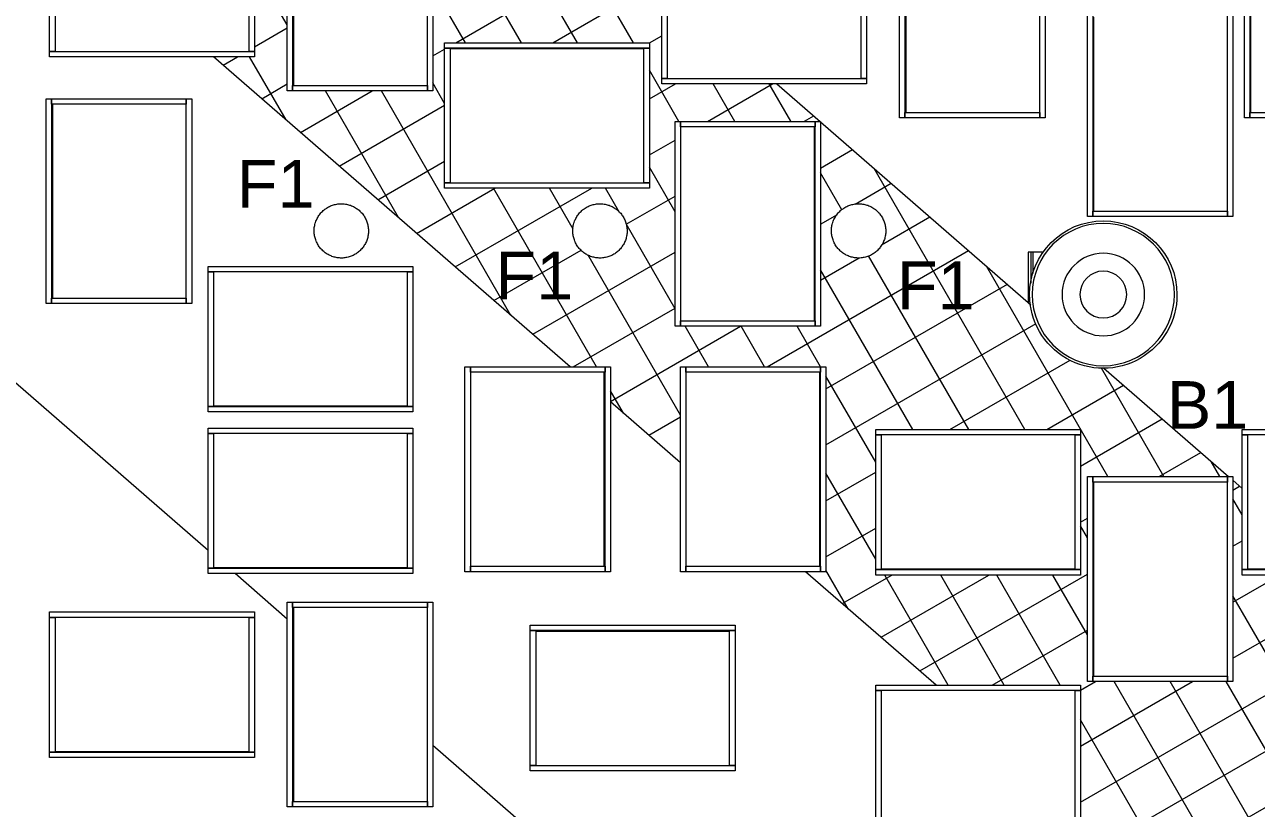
# Model space of a CAD drawing. Header units: inches. Extents: x 4387 to 7158, y 1246 to 2590.
# Drawn here: x 6943.4 to 7057.7, y 1403.6 to 1476.3 of the extents above; entities that cross this region are included whole.
import ezdxf

# ---------------------------------------------------------------- set-up
doc = ezdxf.new("R2010")
doc.units = ezdxf.units.IN
doc.header["$MEASUREMENT"] = 0
for name, color, linetype, lineweight in [('A-CLNG', 13, 'Continuous', 13), ('A-FLOR', 192, 'Continuous', 13), ('A-GENM', 13, 'Continuous', 9), ('E-LITE-EQPM', 33, 'Continuous', 9), ('E-LITE-EQPM-IDEN', 33, 'Continuous', 9), ('M-EQPM', 50, 'Continuous', 9)]:
    doc.layers.add(name, color=color, linetype=linetype, lineweight=lineweight)
doc.styles.add('Arial_1', font='arial.ttf', dxfattribs={"height": 4.425898})

# ---------------------------------------------------------------- blocks, each defined once
blk = doc.blocks.new('Mechanical Equipment 1 - Mechanical Equipment 1-4892762-3 - ENLARGED PLAN _ LOUNGE 1025')
at = {"layer": 'M-EQPM'}
h = blk.add_hatch(dxfattribs=at)
h.set_pattern_fill('FP_46', color=90, style=0, pattern_type=2)
h.set_pattern_definition([(30, (883.241, 0), (-2.25, 3.8971143), []), (120, (883.241, 0), (-3.8971143, -2.25), [])])
h.paths.add_polyline_path([(6208.78, 1359.38), (6230.03, 1383.84), (6223, 1389.95), (6222.02, 1389.54), (6220.25, 1389.31), (6218.48, 1389.54), (6216.83, 1390.23), (6215.41, 1391.31), (6214.32, 1392.73), (6213.64, 1394.38), (6213.4, 1396.15), (6213.64, 1397.93), (6213.69, 1398.05), (6197.13, 1412.44), (6197.13, 1401.55), (6178.13, 1401.55), (6178.13, 1415.05), (6194.12, 1415.05), (6193.72, 1415.39), (6193.22, 1415.39), (6193.22, 1415.83), (6182.38, 1425.26), (6173.13, 1425.26), (6173.13, 1433.3), (6172.27, 1434.05), (6172.27, 1415.39), (6158.77, 1415.39), (6158.77, 1434.39), (6171.88, 1434.39), (6160.31, 1444.44), (6160.25, 1444.43), (6158.48, 1444.67), (6156.83, 1445.35), (6155.41, 1446.44), (6154.32, 1447.86), (6153.64, 1449.51), (6153.53, 1450.34), (6134.02, 1467.3), (6134.02, 1448.34), (6120.52, 1448.34), (6120.52, 1467.34), (6133.95, 1467.36), (6129.95, 1470.84), (6119.29, 1470.84), (6119.29, 1480.1), (6110.31, 1487.91), (6101.22, 1487.91), (6101.22, 1495.81), (6096.19, 1500.19), (6096.19, 1495.55), (6077.19, 1495.55), (6077.19, 1509.05), (6085.99, 1509.05), (6070.49, 1522.53), (6062.48, 1522.53), (6062.48, 1529.49), (6054.96, 1536.03), (6054.42, 1536.03), (6054.34, 1536.56), (6012.46, 1572.97), (6012.46, 1582.08), (5976.33, 1582.08), (5976.33, 1561.34), (5973.82, 1557.75), (5973.82, 1497.54), (5989.87, 1520.44), (5983.96, 1520.44), (5983.96, 1540.44), (6003.96, 1540.44), (6003.96, 1537.43), (6062.48, 1486.56), (6062.48, 1486.84), (6081.48, 1486.84), (6081.48, 1473.34), (6077.69, 1473.34), (6110.78, 1444.57), (6114.52, 1444.57), (6114.52, 1441.32), (6121.02, 1435.67), (6121.02, 1444.57), (6134.52, 1444.57), (6134.52, 1425.57), (6132.63, 1425.57), (6144.74, 1415.05), (6158.13, 1415.05), (6158.13, 1403.41), (6158.82, 1402.81), (6160.25, 1403), (6162.02, 1402.77), (6163.67, 1402.08), (6165.09, 1400.99), (6166.18, 1399.58), (6166.86, 1397.93), (6167.09, 1396.15), (6167.03, 1395.67), (6175.35, 1388.44), (6175.35, 1399.75), (6188.85, 1399.75), (6188.85, 1380.75), (6184.19, 1380.75), (6193.22, 1372.9), (6193.22, 1390.61), (6206.72, 1390.61), (6206.72, 1371.61), (6194.71, 1371.61), (6206.72, 1361.17)], flags=0)
h.paths.add_polyline_path([(6139.13, 1425.26), (6139.13, 1438.76), (6158.13, 1438.76), (6158.13, 1425.26), (6139.63, 1425.26)], flags=0)
h.paths.add_polyline_path([(6137.36, 1454.68), (6136.82, 1454.79), (6136.29, 1455), (6135.78, 1455.4), (6135.45, 1455.82), (6135.26, 1456.12), (6135.09, 1456.63), (6135.02, 1457.19), (6135.16, 1457.93), (6135.48, 1458.61), (6135.83, 1459.02), (6136.24, 1459.34), (6136.77, 1459.57), (6137.18, 1459.68), (6137.77, 1459.69), (6138.27, 1459.58), (6138.78, 1459.38), (6139.3, 1458.97), (6139.64, 1458.55), (6139.83, 1458.25), (6140, 1457.74), (6140.06, 1457.19), (6139.95, 1456.5), (6139.61, 1455.76), (6139.26, 1455.35), (6138.84, 1455.03), (6138.31, 1454.8), (6137.9, 1454.7), (6137.38, 1454.68)], flags=0)
h.paths.add_polyline_path([(6113.36, 1454.68), (6112.82, 1454.79), (6112.29, 1455), (6111.78, 1455.4), (6111.45, 1455.82), (6111.25, 1456.16), (6111.09, 1456.63), (6111.02, 1457.19), (6111.16, 1457.93), (6111.48, 1458.61), (6111.83, 1459.02), (6112.24, 1459.34), (6112.77, 1459.57), (6113.18, 1459.68), (6113.76, 1459.69), (6114.27, 1459.58), (6114.78, 1459.38), (6115.3, 1458.97), (6115.64, 1458.55), (6115.83, 1458.25), (6116, 1457.74), (6116.06, 1457.19), (6115.95, 1456.5), (6115.61, 1455.76), (6115.26, 1455.35), (6114.84, 1455.03), (6114.31, 1454.8), (6113.9, 1454.7), (6113.38, 1454.68)], flags=0)
h.paths.add_polyline_path([(6113.66, 1461.15), (6099.13, 1461.15), (6099.13, 1474.65), (6118.13, 1474.65), (6118.13, 1461.15), (6116.42, 1461.15)], flags=0)
h.paths.add_polyline_path([(6095.61, 1470.17), (6084.53, 1470.17), (6084.53, 1489.17), (6098.03, 1489.17), (6098.03, 1470.17), (6097.53, 1470.17)], flags=0)
h.paths.add_polyline_path([(6075.16, 1495.72), (6062.16, 1495.72), (6062.16, 1514.72), (6075.66, 1514.72), (6075.66, 1495.72), (6075.24, 1495.72)], flags=0)
h.paths.add_polyline_path([(6040.25, 1509.31), (6038.48, 1509.54), (6036.83, 1510.23), (6035.41, 1511.31), (6034.32, 1512.73), (6033.64, 1514.38), (6033.4, 1516.15), (6033.64, 1517.93), (6034.32, 1519.58), (6035.41, 1520.99), (6036.83, 1522.08), (6038.48, 1522.77), (6040.25, 1523), (6042.02, 1522.77), (6043.67, 1522.08), (6045.09, 1520.99), (6046.18, 1519.58), (6046.86, 1517.93), (6047.09, 1516.15), (6046.86, 1514.38), (6046.18, 1512.73), (6045.09, 1511.31), (6043.67, 1510.23), (6042.02, 1509.54)], flags=0)
for p, q in [((6110.78, 1444.57), (6077.69, 1473.34)), ((6129.95, 1470.84), (6133.97, 1467.34)), ((6134.02, 1467.3), (6153.53, 1450.34)), ((6160.31, 1444.44), (6171.88, 1434.39)), ((6121.02, 1435.67), (6114.52, 1441.32)), ((6172.27, 1434.05), (6173.13, 1433.3)), ((6144.74, 1415.05), (6132.63, 1425.57))]:
    blk.add_line(p, q, dxfattribs=at)
blk = doc.blocks.new('Bulb_Fiction_Pendant_15732 - P1-5176581-3 - ENLARGED PLAN _ LOUNGE 1025')
at = {"layer": 'E-LITE-EQPM', "flags": 128}
for points in [[(-2.58, 0), (-2.57, 0.1), (-2.57, 0.2), (-2.56, 0.3), (-2.54, 0.4), (-2.53, 0.5), (-2.5, 0.6), (-2.48, 0.7), (-2.45, 0.79), (-2.41, 0.89), (-2.38, 0.98), (-2.34, 1.07), (-2.29, 1.16), (-2.24, 1.25), (-2.19, 1.34), (-2.14, 1.42), (-2.08, 1.5), (-2.02, 1.58), (-1.95, 1.66), (-1.88, 1.74), (-1.81, 1.81), (-1.74, 1.88), (-1.66, 1.94), (-1.58, 2), (-1.5, 2.06), (-1.42, 2.12), (-1.33, 2.17), (-1.24, 2.22), (-1.15, 2.27), (-1.06, 2.31), (-0.97, 2.35), (-0.87, 2.38), (-0.78, 2.41), (-0.68, 2.44), (-0.58, 2.46), (-0.48, 2.48), (-0.38, 2.5), (-0.28, 2.51), (-0.18, 2.52), (-0.08, 2.52), (0.02, 2.52), (0.12, 2.51), (0.22, 2.5), (0.32, 2.49), (0.42, 2.47), (0.52, 2.45), (0.61, 2.43), (0.71, 2.4), (0.81, 2.37), (0.9, 2.33), (0.99, 2.29), (1.08, 2.25), (1.17, 2.2), (1.26, 2.15), (1.34, 2.09), (1.43, 2.04), (1.51, 1.98), (1.58, 1.91), (1.66, 1.84), (1.73, 1.77), (1.8, 1.7), (1.87, 1.63), (1.93, 1.55), (1.99, 1.47), (2.05, 1.38), (2.1, 1.3), (2.15, 1.21), (2.2, 1.12), (2.24, 1.03), (2.28, 0.94), (2.32, 0.84), (2.35, 0.75), (2.38, 0.65), (2.4, 0.55), (2.42, 0.46), (2.44, 0.36), (2.45, 0.26), (2.46, 0.16), (2.46, 0.05), (2.46, 0)], [(2.46, 0), (2.46, -0.1), (2.46, -0.2), (2.45, -0.3), (2.43, -0.4), (2.41, -0.5), (2.39, -0.6), (2.37, -0.7), (2.34, -0.79), (2.3, -0.89), (2.26, -0.98), (2.22, -1.07), (2.18, -1.16), (2.13, -1.25), (2.08, -1.34), (2.02, -1.42), (1.96, -1.5), (1.9, -1.58), (1.84, -1.66), (1.77, -1.74), (1.7, -1.81), (1.63, -1.88), (1.55, -1.94), (1.47, -2), (1.39, -2.06), (1.31, -2.12), (1.22, -2.17), (1.13, -2.22), (1.04, -2.27), (0.95, -2.31), (0.86, -2.35), (0.76, -2.38), (0.67, -2.41), (0.57, -2.44), (0.47, -2.46), (0.37, -2.48), (0.27, -2.5), (0.17, -2.51), (0.07, -2.52), (-0.03, -2.52), (-0.13, -2.52), (-0.23, -2.51), (-0.33, -2.5), (-0.43, -2.49), (-0.53, -2.47), (-0.63, -2.45), (-0.73, -2.43), (-0.82, -2.4), (-0.92, -2.37), (-1.01, -2.33), (-1.1, -2.29), (-1.2, -2.25), (-1.28, -2.2), (-1.37, -2.15), (-1.46, -2.09), (-1.54, -2.04), (-1.62, -1.98), (-1.7, -1.91), (-1.77, -1.84), (-1.84, -1.77), (-1.91, -1.7), (-1.98, -1.63), (-2.04, -1.55), (-2.1, -1.47), (-2.16, -1.38), (-2.22, -1.3), (-2.27, -1.21), (-2.31, -1.12), (-2.36, -1.03), (-2.39, -0.94), (-2.43, -0.84), (-2.46, -0.75), (-2.49, -0.65), (-2.51, -0.55), (-2.53, -0.46), (-2.55, -0.36), (-2.56, -0.26), (-2.57, -0.16), (-2.58, -0.05), (-2.58, 0)]]:
    blk.add_lwpolyline(points, dxfattribs=at)
blk = doc.blocks.new('Generic Models 1 - Generic Models 1-4984576-3 - ENLARGED PLAN _ LOUNGE 1025')
at = {"layer": 'A-CLNG', "lineweight": 18}
for p, q in [((6084.53, 1470.17), (6084.53, 1489.17)), ((6085.03, 1489.17), (6085.03, 1470.17)), ((6085.11, 1488.67), (6085.11, 1470.67)), ((6097.53, 1470.17), (6097.53, 1489.17)), ((6098.03, 1489.17), (6098.03, 1470.17)), ((6062.48, 1473.84), (6062.48, 1486.34)), ((6062.98, 1486.34), (6062.98, 1473.84)), ((6080.98, 1473.84), (6080.98, 1486.34)), ((6081.48, 1486.34), (6081.48, 1473.84)), ((6141.35, 1467.67), (6141.35, 1486.67)), ((6141.85, 1486.67), (6141.85, 1467.67)), ((6141.92, 1486.17), (6141.92, 1468.17)), ((6154.35, 1467.67), (6154.35, 1486.67)), ((6154.85, 1486.67), (6154.85, 1467.67)), ((6173.35, 1467.67), (6173.35, 1486.67)), ((6173.85, 1486.67), (6173.85, 1467.67)), ((6173.92, 1486.17), (6173.92, 1468.17)), ((6119.29, 1471.34), (6119.29, 1483.84)), ((6119.79, 1483.84), (6119.79, 1471.34)), ((6137.79, 1471.34), (6137.79, 1483.84)), ((6138.29, 1483.84), (6138.29, 1471.34)), ((6158.77, 1458.53), (6158.77, 1477.53)), ((6159.27, 1477.53), (6159.27, 1458.53)), ((6159.34, 1477.03), (6159.34, 1459.03)), ((6171.77, 1458.53), (6171.77, 1477.53)), ((6172.27, 1477.53), (6172.27, 1458.53)), ((6099.13, 1474.15), (6099.13, 1474.65)), ((6099.13, 1474.65), (6118.13, 1474.65)), ((6118.13, 1474.65), (6118.13, 1474.15)), ((6062.98, 1473.84), (6062.48, 1473.84)), ((6062.48, 1473.34), (6062.48, 1473.84)), ((6062.48, 1473.84), (6081.48, 1473.84)), ((6081.48, 1473.34), (6062.48, 1473.34)), ((6081.48, 1473.84), (6080.98, 1473.84)), ((6081.48, 1473.84), (6081.48, 1473.34)), ((6099.13, 1461.65), (6099.13, 1474.15)), ((6099.13, 1474.15), (6099.63, 1474.15)), ((6118.13, 1474.15), (6099.13, 1474.15)), ((6099.63, 1474.15), (6099.63, 1461.65)), ((6117.63, 1474.08), (6099.63, 1474.08)), ((6117.63, 1461.65), (6117.63, 1474.15)), ((6117.63, 1474.15), (6118.13, 1474.15)), ((6118.13, 1474.15), (6118.13, 1461.65)), ((6119.79, 1471.34), (6119.29, 1471.34)), ((6119.29, 1470.84), (6119.29, 1471.34)), ((6119.29, 1471.34), (6138.29, 1471.34)), ((6138.29, 1471.34), (6137.79, 1471.34)), ((6138.29, 1471.34), (6138.29, 1470.84)), ((6085.03, 1470.17), (6084.53, 1470.17)), ((6085.03, 1470.67), (6097.53, 1470.67)), ((6085.03, 1470.17), (6085.03, 1470.67)), ((6097.53, 1470.17), (6085.03, 1470.17)), ((6097.53, 1470.67), (6097.53, 1470.17)), ((6098.03, 1470.17), (6097.53, 1470.17)), ((6138.29, 1470.84), (6119.29, 1470.84)), ((6062.16, 1469.45), (6062.66, 1469.45)), ((6062.16, 1450.45), (6062.16, 1469.45)), ((6062.66, 1469.45), (6075.16, 1469.45)), ((6062.66, 1468.95), (6062.66, 1469.45)), ((6062.66, 1469.45), (6062.66, 1450.45)), ((6075.16, 1468.95), (6062.66, 1468.95)), ((6062.74, 1468.95), (6062.74, 1450.95)), ((6075.16, 1469.45), (6075.16, 1468.95)), ((6075.16, 1469.45), (6075.66, 1469.45)), ((6075.16, 1450.45), (6075.16, 1469.45)), ((6075.66, 1469.45), (6075.66, 1450.45)), ((6141.85, 1467.67), (6141.35, 1467.67)), ((6141.85, 1468.17), (6154.35, 1468.17)), ((6141.85, 1467.67), (6141.85, 1468.17)), ((6154.35, 1467.67), (6141.85, 1467.67)), ((6154.35, 1468.17), (6154.35, 1467.67)), ((6154.85, 1467.67), (6154.35, 1467.67)), ((6173.85, 1467.67), (6173.35, 1467.67)), ((6173.85, 1468.17), (6186.35, 1468.17)), ((6173.85, 1467.67), (6173.85, 1468.17)), ((6186.35, 1467.67), (6173.85, 1467.67)), ((6120.52, 1448.34), (6120.52, 1467.34)), ((6120.52, 1467.34), (6121.02, 1467.34)), ((6121.02, 1466.84), (6121.02, 1467.34)), ((6121.02, 1467.34), (6133.52, 1467.34)), ((6121.02, 1467.34), (6121.02, 1448.34)), ((6133.52, 1466.84), (6121.02, 1466.84)), ((6133.45, 1448.84), (6133.45, 1466.84)), ((6133.52, 1467.34), (6133.52, 1466.84)), ((6133.52, 1448.34), (6133.52, 1467.34)), ((6133.52, 1467.34), (6134.02, 1467.34)), ((6134.02, 1467.34), (6134.02, 1448.34)), ((6099.63, 1461.65), (6099.13, 1461.65)), ((6099.13, 1461.15), (6099.13, 1461.65)), ((6099.13, 1461.65), (6118.13, 1461.65)), ((6118.13, 1461.15), (6099.13, 1461.15)), ((6118.13, 1461.65), (6117.63, 1461.65)), ((6118.13, 1461.65), (6118.13, 1461.15)), ((6159.27, 1458.53), (6158.77, 1458.53)), ((6159.27, 1459.03), (6171.77, 1459.03)), ((6159.27, 1458.53), (6159.27, 1459.03)), ((6171.77, 1458.53), (6159.27, 1458.53)), ((6171.77, 1459.03), (6171.77, 1458.53)), ((6172.27, 1458.53), (6171.77, 1458.53)), ((6077.19, 1453.39), (6077.19, 1453.89)), ((6077.19, 1453.89), (6096.19, 1453.89)), ((6096.19, 1453.89), (6096.19, 1453.39)), ((6077.19, 1440.89), (6077.19, 1453.39)), ((6077.19, 1453.39), (6077.69, 1453.39)), ((6096.19, 1453.39), (6077.19, 1453.39)), ((6077.69, 1453.39), (6077.69, 1440.89)), ((6095.69, 1440.89), (6095.69, 1453.39)), ((6095.69, 1453.39), (6096.19, 1453.39)), ((6096.19, 1453.39), (6096.19, 1440.89)), ((6062.66, 1450.45), (6062.16, 1450.45)), ((6062.66, 1450.95), (6075.16, 1450.95)), ((6062.66, 1450.45), (6062.66, 1450.95)), ((6075.16, 1450.45), (6062.66, 1450.45)), ((6075.16, 1450.95), (6075.16, 1450.45)), ((6075.66, 1450.45), (6075.16, 1450.45)), ((6121.02, 1448.34), (6120.52, 1448.34)), ((6121.02, 1448.34), (6121.02, 1448.84)), ((6121.02, 1448.84), (6133.52, 1448.84)), ((6133.52, 1448.34), (6121.02, 1448.34)), ((6133.52, 1448.84), (6133.52, 1448.34)), ((6134.02, 1448.34), (6133.52, 1448.34)), ((6101.02, 1425.57), (6101.02, 1444.57)), ((6101.02, 1444.57), (6101.52, 1444.57)), ((6101.52, 1444.07), (6101.52, 1444.57)), ((6101.52, 1444.57), (6114.02, 1444.57)), ((6101.52, 1444.57), (6101.52, 1425.57)), ((6114.02, 1444.07), (6101.52, 1444.07)), ((6113.95, 1426.07), (6113.95, 1444.08)), ((6114.02, 1444.57), (6114.02, 1444.07)), ((6114.02, 1425.57), (6114.02, 1444.57)), ((6114.02, 1444.57), (6114.52, 1444.57)), ((6114.52, 1444.57), (6114.52, 1425.57)), ((6121.02, 1425.57), (6121.02, 1444.57)), ((6121.02, 1444.57), (6121.52, 1444.57)), ((6121.52, 1444.07), (6121.52, 1444.57)), ((6121.52, 1444.57), (6134.02, 1444.57)), ((6121.52, 1444.57), (6121.52, 1425.57)), ((6134.02, 1444.07), (6121.52, 1444.07)), ((6133.95, 1426.07), (6133.95, 1444.08)), ((6134.02, 1444.57), (6134.02, 1444.07)), ((6134.02, 1425.57), (6134.02, 1444.57)), ((6134.02, 1444.57), (6134.52, 1444.57)), ((6134.52, 1444.57), (6134.52, 1425.57)), ((6077.69, 1440.89), (6077.19, 1440.89)), ((6077.19, 1440.39), (6077.19, 1440.89)), ((6077.19, 1440.89), (6096.19, 1440.89)), ((6096.19, 1440.39), (6077.19, 1440.39)), ((6077.69, 1440.96), (6095.69, 1440.96)), ((6096.19, 1440.89), (6095.69, 1440.89)), ((6096.19, 1440.89), (6096.19, 1440.39)), ((6077.19, 1438.39), (6077.19, 1438.89)), ((6077.19, 1438.89), (6096.19, 1438.89)), ((6077.19, 1425.89), (6077.19, 1438.39)), ((6077.19, 1438.39), (6077.69, 1438.39)), ((6096.19, 1438.39), (6077.19, 1438.39)), ((6077.69, 1438.39), (6077.69, 1425.89)), ((6095.69, 1425.89), (6095.69, 1438.39)), ((6095.69, 1438.39), (6096.19, 1438.39)), ((6096.19, 1438.89), (6096.19, 1438.39)), ((6096.19, 1438.39), (6096.19, 1425.89)), ((6139.13, 1438.26), (6139.13, 1438.76)), ((6139.13, 1438.76), (6158.13, 1438.76)), ((6139.13, 1425.76), (6139.13, 1438.26)), ((6139.13, 1438.26), (6139.63, 1438.26)), ((6158.13, 1438.26), (6139.13, 1438.26)), ((6139.63, 1438.26), (6139.63, 1425.76)), ((6157.63, 1425.76), (6157.63, 1438.26)), ((6157.63, 1438.26), (6158.13, 1438.26)), ((6158.13, 1438.76), (6158.13, 1438.26)), ((6158.13, 1438.26), (6158.13, 1425.76)), ((6173.13, 1438.26), (6173.13, 1438.76)), ((6173.13, 1438.76), (6192.13, 1438.76)), ((6173.13, 1425.76), (6173.13, 1438.26)), ((6173.13, 1438.26), (6173.63, 1438.26)), ((6192.13, 1438.26), (6173.13, 1438.26)), ((6173.63, 1438.26), (6173.63, 1425.76)), ((6158.77, 1415.39), (6158.77, 1434.39)), ((6158.77, 1434.39), (6159.27, 1434.39)), ((6159.27, 1433.89), (6159.27, 1434.39)), ((6159.27, 1434.39), (6171.77, 1434.39)), ((6159.27, 1434.39), (6159.27, 1415.39)), ((6171.77, 1433.89), (6159.27, 1433.89)), ((6159.34, 1433.89), (6159.34, 1415.88)), ((6171.77, 1434.39), (6171.77, 1433.89)), ((6171.77, 1415.39), (6171.77, 1434.39)), ((6171.77, 1434.39), (6172.27, 1434.39)), ((6172.27, 1434.39), (6172.27, 1415.39)), ((6077.69, 1425.89), (6077.19, 1425.89)), ((6077.19, 1425.39), (6077.19, 1425.89)), ((6077.19, 1425.89), (6096.19, 1425.89)), ((6096.19, 1425.39), (6077.19, 1425.39)), ((6077.69, 1425.96), (6095.69, 1425.96)), ((6096.19, 1425.89), (6095.69, 1425.89)), ((6096.19, 1425.89), (6096.19, 1425.39)), ((6101.52, 1425.57), (6101.02, 1425.57)), ((6101.52, 1425.57), (6101.52, 1426.07)), ((6101.52, 1426.07), (6114.02, 1426.07)), ((6114.02, 1425.57), (6101.52, 1425.57)), ((6114.02, 1426.07), (6114.02, 1425.57)), ((6114.52, 1425.57), (6114.02, 1425.57)), ((6121.52, 1425.57), (6121.02, 1425.57)), ((6121.52, 1425.57), (6121.52, 1426.07)), ((6121.52, 1426.07), (6134.02, 1426.07)), ((6134.02, 1425.57), (6121.52, 1425.57)), ((6134.02, 1426.07), (6134.02, 1425.57)), ((6134.52, 1425.57), (6134.02, 1425.57)), ((6139.63, 1425.76), (6139.13, 1425.76)), ((6139.13, 1425.26), (6139.13, 1425.76)), ((6139.13, 1425.76), (6158.13, 1425.76)), ((6139.63, 1425.84), (6157.63, 1425.84)), ((6158.13, 1425.76), (6157.63, 1425.76)), ((6158.13, 1425.76), (6158.13, 1425.26)), ((6173.63, 1425.76), (6173.13, 1425.76)), ((6173.13, 1425.26), (6173.13, 1425.76)), ((6173.13, 1425.76), (6192.13, 1425.76)), ((6173.63, 1425.84), (6191.63, 1425.84)), ((6158.13, 1425.26), (6139.13, 1425.26)), ((6192.13, 1425.26), (6173.13, 1425.26)), ((6084.53, 1403.75), (6084.53, 1422.75)), ((6084.53, 1422.75), (6085.03, 1422.75)), ((6085.03, 1422.25), (6085.03, 1422.75)), ((6085.03, 1422.75), (6097.53, 1422.75)), ((6085.03, 1422.75), (6085.03, 1403.75)), ((6097.53, 1422.25), (6085.03, 1422.25)), ((6085.11, 1422.25), (6085.11, 1404.24)), ((6097.53, 1422.75), (6097.53, 1422.25)), ((6097.53, 1403.75), (6097.53, 1422.75)), ((6097.53, 1422.75), (6098.03, 1422.75)), ((6098.03, 1422.75), (6098.03, 1403.75)), ((6062.48, 1421.33), (6062.48, 1421.83)), ((6062.48, 1421.83), (6081.48, 1421.83)), ((6062.48, 1408.83), (6062.48, 1421.33)), ((6062.48, 1421.33), (6062.98, 1421.33)), ((6081.48, 1421.33), (6062.48, 1421.33)), ((6062.98, 1421.33), (6062.98, 1408.83)), ((6080.98, 1408.83), (6080.98, 1421.33)), ((6080.98, 1421.33), (6081.48, 1421.33)), ((6081.48, 1421.83), (6081.48, 1421.33)), ((6081.48, 1421.33), (6081.48, 1408.83)), ((6107.08, 1420.1), (6107.08, 1420.6)), ((6107.08, 1420.6), (6126.08, 1420.6)), ((6107.08, 1407.6), (6107.08, 1420.1)), ((6107.08, 1420.1), (6107.58, 1420.1)), ((6126.08, 1420.1), (6107.08, 1420.1)), ((6107.58, 1420.1), (6107.58, 1407.6)), ((6125.58, 1420.03), (6107.58, 1420.03)), ((6125.58, 1407.6), (6125.58, 1420.1)), ((6125.58, 1420.1), (6126.08, 1420.1)), ((6126.08, 1420.6), (6126.08, 1420.1)), ((6126.08, 1420.1), (6126.08, 1407.6)), ((6139.13, 1414.55), (6139.13, 1415.05)), ((6139.13, 1415.05), (6158.13, 1415.05)), ((6158.13, 1415.05), (6158.13, 1414.55)), ((6159.27, 1415.39), (6158.77, 1415.39)), ((6159.27, 1415.39), (6159.27, 1415.89)), ((6159.27, 1415.89), (6171.77, 1415.89)), ((6171.77, 1415.39), (6159.27, 1415.39)), ((6171.77, 1415.89), (6171.77, 1415.39)), ((6172.27, 1415.39), (6171.77, 1415.39)), ((6139.13, 1402.05), (6139.13, 1414.55)), ((6139.13, 1414.55), (6139.63, 1414.55)), ((6158.13, 1414.55), (6139.13, 1414.55)), ((6139.63, 1414.55), (6139.63, 1402.05)), ((6157.63, 1402.05), (6157.63, 1414.55)), ((6157.63, 1414.55), (6158.13, 1414.55)), ((6158.13, 1414.55), (6158.13, 1402.05)), ((6062.98, 1408.83), (6062.48, 1408.83)), ((6062.48, 1408.33), (6062.48, 1408.83)), ((6062.48, 1408.83), (6081.48, 1408.83)), ((6081.48, 1408.33), (6062.48, 1408.33)), ((6062.98, 1408.9), (6080.98, 1408.9)), ((6081.48, 1408.83), (6080.98, 1408.83)), ((6081.48, 1408.83), (6081.48, 1408.33)), ((6107.58, 1407.6), (6107.08, 1407.6)), ((6107.08, 1407.1), (6107.08, 1407.6)), ((6107.08, 1407.6), (6126.08, 1407.6)), ((6126.08, 1407.1), (6107.08, 1407.1)), ((6126.08, 1407.6), (6125.58, 1407.6)), ((6126.08, 1407.6), (6126.08, 1407.1)), ((6085.03, 1403.75), (6084.53, 1403.75)), ((6085.03, 1403.75), (6085.03, 1404.25)), ((6085.03, 1404.25), (6097.53, 1404.25)), ((6097.53, 1403.75), (6085.03, 1403.75)), ((6097.53, 1404.25), (6097.53, 1403.75)), ((6098.03, 1403.75), (6097.53, 1403.75))]:
    blk.add_line(p, q, dxfattribs=at)
blk = doc.blocks.new('Bulb_Fiction_Pendant_15732 - P1-5988817-3 - ENLARGED PLAN _ LOUNGE 1025')
at = {"layer": 'E-LITE-EQPM', "flags": 128}
for points in [[(-2.58, 0), (-2.57, 0.1), (-2.57, 0.2), (-2.56, 0.3), (-2.54, 0.4), (-2.53, 0.5), (-2.5, 0.6), (-2.48, 0.7), (-2.45, 0.79), (-2.41, 0.89), (-2.38, 0.98), (-2.34, 1.07), (-2.29, 1.16), (-2.24, 1.25), (-2.19, 1.34), (-2.14, 1.42), (-2.08, 1.5), (-2.02, 1.58), (-1.95, 1.66), (-1.88, 1.74), (-1.81, 1.81), (-1.74, 1.88), (-1.66, 1.94), (-1.58, 2), (-1.5, 2.06), (-1.42, 2.12), (-1.33, 2.17), (-1.24, 2.22), (-1.15, 2.27), (-1.06, 2.31), (-0.97, 2.35), (-0.87, 2.38), (-0.78, 2.41), (-0.68, 2.44), (-0.58, 2.46), (-0.48, 2.48), (-0.38, 2.5), (-0.28, 2.51), (-0.18, 2.52), (-0.08, 2.52), (0.02, 2.52), (0.12, 2.51), (0.22, 2.5), (0.32, 2.49), (0.42, 2.47), (0.52, 2.45), (0.61, 2.43), (0.71, 2.4), (0.81, 2.37), (0.9, 2.33), (0.99, 2.29), (1.08, 2.25), (1.17, 2.2), (1.26, 2.15), (1.34, 2.09), (1.43, 2.04), (1.51, 1.98), (1.58, 1.91), (1.66, 1.84), (1.73, 1.77), (1.8, 1.7), (1.87, 1.63), (1.93, 1.55), (1.99, 1.47), (2.05, 1.38), (2.1, 1.3), (2.15, 1.21), (2.2, 1.12), (2.24, 1.03), (2.28, 0.94), (2.32, 0.84), (2.35, 0.75), (2.38, 0.65), (2.4, 0.55), (2.42, 0.46), (2.44, 0.36), (2.45, 0.26), (2.46, 0.16), (2.46, 0.05), (2.46, 0)], [(2.46, 0), (2.46, -0.1), (2.46, -0.2), (2.45, -0.3), (2.43, -0.4), (2.41, -0.5), (2.39, -0.6), (2.37, -0.7), (2.34, -0.79), (2.3, -0.89), (2.26, -0.98), (2.22, -1.07), (2.18, -1.16), (2.13, -1.25), (2.08, -1.34), (2.02, -1.42), (1.96, -1.5), (1.9, -1.58), (1.84, -1.66), (1.77, -1.74), (1.7, -1.81), (1.63, -1.88), (1.55, -1.94), (1.47, -2), (1.39, -2.06), (1.31, -2.12), (1.22, -2.17), (1.13, -2.22), (1.04, -2.27), (0.95, -2.31), (0.86, -2.35), (0.76, -2.38), (0.67, -2.41), (0.57, -2.44), (0.47, -2.46), (0.37, -2.48), (0.27, -2.5), (0.17, -2.51), (0.07, -2.52), (-0.03, -2.52), (-0.13, -2.52), (-0.23, -2.51), (-0.33, -2.5), (-0.43, -2.49), (-0.53, -2.47), (-0.63, -2.45), (-0.73, -2.43), (-0.82, -2.4), (-0.92, -2.37), (-1.01, -2.33), (-1.1, -2.29), (-1.2, -2.25), (-1.28, -2.2), (-1.37, -2.15), (-1.46, -2.09), (-1.54, -2.04), (-1.62, -1.98), (-1.7, -1.91), (-1.77, -1.84), (-1.84, -1.77), (-1.91, -1.7), (-1.98, -1.63), (-2.04, -1.55), (-2.1, -1.47), (-2.16, -1.38), (-2.22, -1.3), (-2.27, -1.21), (-2.31, -1.12), (-2.36, -1.03), (-2.39, -0.94), (-2.43, -0.84), (-2.46, -0.75), (-2.49, -0.65), (-2.51, -0.55), (-2.53, -0.46), (-2.55, -0.36), (-2.56, -0.26), (-2.57, -0.16), (-2.58, -0.05), (-2.58, 0)]]:
    blk.add_lwpolyline(points, dxfattribs=at)
blk = doc.blocks.new('L-Surface Mounted Downlight - B - DOWNLIGHT_ SURFACE MOUNTED-V191-3 - ENLARGED PLAN _ LOUNGE 1025')
at = {"layer": 'A-GENM'}
for p, q in [((-6.96, -3.92), (-6.96, 0.73)), ((-6.7, -1.07), (-6.7, -3.92)), ((-6.54, -3.92), (-6.54, -1.94)), ((-5.54, -3.92), (-6.96, -3.92))]:
    blk.add_line(p, q, dxfattribs=at)
at = {"layer": 'E-LITE-EQPM'}
for radius in [6.6, 3.83, 2.17]:
    blk.add_circle((0, 0), radius, dxfattribs=at)
for start, end in [(360, 180), (180, 360)]:
    blk.add_arc((0, 0), 6.84, start, end, dxfattribs=at)

msp = doc.modelspace()

# ---------------------------------------------------------------- linework, layer by layer
at = {"layer": 'A-FLOR', "lineweight": 18}
for p, q in [((6960.43, 1427.55), (6929.96, 1454.04)), ((6967.77, 1421.17), (6962.92, 1425.39)), ((6996.53, 1396.17), (6981.27, 1409.43))]:
    msp.add_line(p, q, dxfattribs=at)

# ---------------------------------------------------------------- block references
at = {"layer": 'A-CLNG', "lineweight": 18}
msp.add_blockref('Generic Models 1 - Generic Models 1-4984576-3 - ENLARGED PLAN _ LOUNGE 1025', (883.24, 0), dxfattribs=at)
at = {"layer": 'E-LITE-EQPM', "rotation": 180}
msp.add_blockref('Bulb_Fiction_Pendant_15732 - P1-5988817-3 - ENLARGED PLAN _ LOUNGE 1025', (6972.73, 1457.19), dxfattribs=at)
at = {"layer": 'E-LITE-EQPM'}
for p in [(6996.84, 1457.19), (7020.84, 1457.19)]:
    msp.add_blockref('Bulb_Fiction_Pendant_15732 - P1-5176581-3 - ENLARGED PLAN _ LOUNGE 1025', p, dxfattribs=at)
at = {"layer": 'E-LITE-EQPM', "extrusion": (0, 0, -1), "rotation": 180}
msp.add_blockref('L-Surface Mounted Downlight - B - DOWNLIGHT_ SURFACE MOUNTED-V191-3 - ENLARGED PLAN _ LOUNGE 1025', (-7043.49, 1451.28), dxfattribs=at)
at = {"layer": 'M-EQPM'}
msp.add_blockref('Mechanical Equipment 1 - Mechanical Equipment 1-4892762-3 - ENLARGED PLAN _ LOUNGE 1025', (883.24, 0), dxfattribs=at)

# ---------------------------------------------------------------- texts
at = {"layer": 'E-LITE-EQPM-IDEN', "char_height": 4.426, "attachment_point": 2, "line_spacing_factor": 0.938532, "style": 'Arial_1'}
for s, insert, width in [('F1', (6966.69, 1463.77), 8.586), ('F1', (6990.69, 1455.26), 8.586), ('F1', (7027.94, 1454.35), 8.586), ('B1', (7053.17, 1443.25), 9.018)]:
    msp.add_mtext(s, dxfattribs=dict(at, insert=insert, width=width))

doc.saveas('drawing.dxf')
